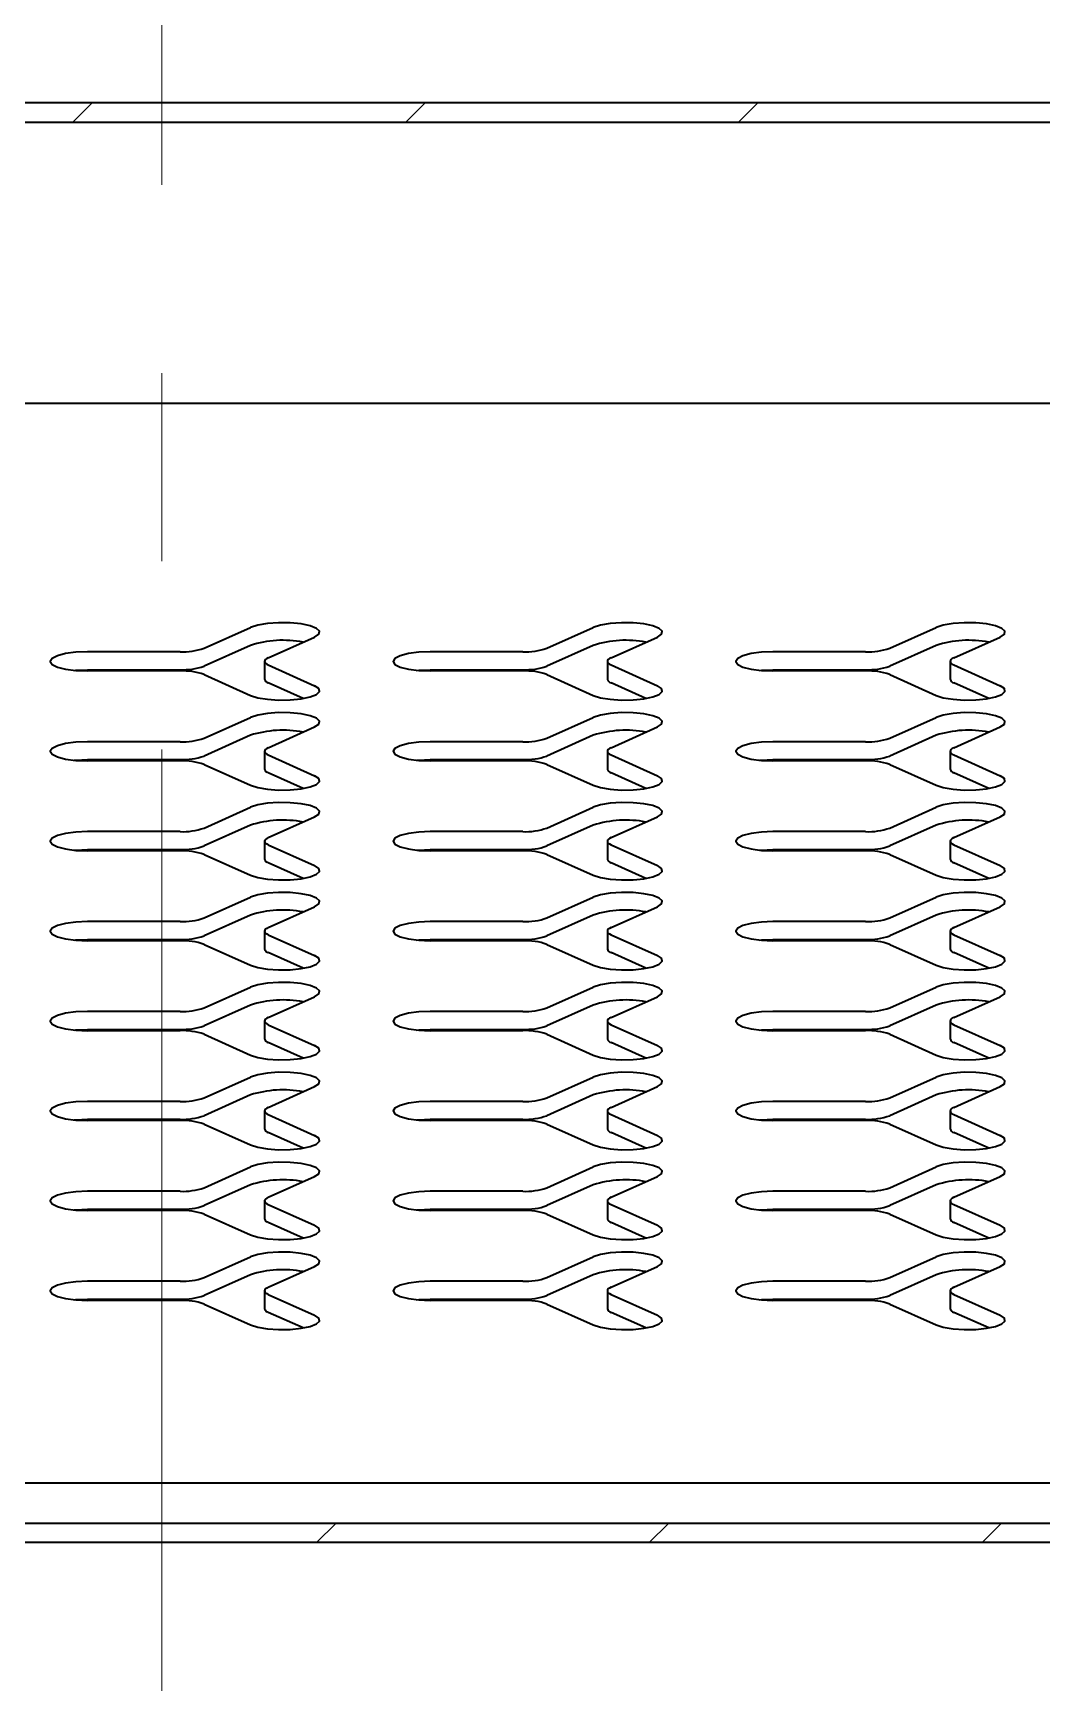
# Model space of a CAD drawing. Header units: millimetres. Extents: x 0 to 594, y 0 to 420.
# Drawn here: x 409.22 to 422.83, y 141.63 to 164 of the extents above; entities that cross this region are included whole.
import ezdxf

# ---------------------------------------------------------------- set-up
doc = ezdxf.new("R2010")
doc.units = ezdxf.units.MM
doc.linetypes.add('CENTERX2', pattern=[20.32, 12.7, -2.54, 2.54, -2.54])

msp = doc.modelspace()

# ---------------------------------------------------------------- hatches: boundary and pattern name
at = {"linetype": 'Continuous', "lineweight": 18}
h = msp.add_hatch(dxfattribs=at)
h.set_pattern_fill('ANSI31', angle=3e-322, style=0)
h.paths.add_polyline_path([(464.078736, 163.062175), (357.828736, 163.062175), (357.828736, 143.632096), (464.078736, 143.632096)], flags=0)
h.paths.add_polyline_path([(358.078736, 143.890915), (358.078736, 162.797179), (463.828736, 162.797179), (463.828736, 143.890915)], flags=0)

# ---------------------------------------------------------------- linework, layer by layer
at = {"color": 7, "linetype": 'CENTERX2', "lineweight": 18}
msp.add_line((410.953736, 141.632096), (410.953736, 178.868965), dxfattribs=at)
at = {"color": 7, "linetype": 'Continuous', "lineweight": 35}
for p, q in [((357.828736, 163.062175), (464.078736, 163.062175)), ((358.078736, 162.797179), (463.828736, 162.797179)), ((451.578736, 158.999337), (370.328736, 158.999337)), ((451.578736, 158.999337), (370.328736, 158.999337)), ((411.523314, 155.699394), (412.148314, 155.979574)), ((416.148314, 155.699394), (416.773314, 155.979574)), ((420.773314, 155.699394), (421.398314, 155.979574)), ((412.148314, 155.738092), (411.523314, 155.457912)), ((412.389339, 155.569984), (413.014339, 155.850164)), ((416.773314, 155.738092), (416.148314, 155.457912)), ((417.014339, 155.569984), (417.639339, 155.850164)), ((421.398314, 155.738092), (420.773314, 155.457912)), ((421.639339, 155.569984), (422.264339, 155.850164)), ((411.198554, 155.650865), (409.948554, 155.650865)), ((412.339099, 155.521456), (412.339099, 155.279974)), ((412.389339, 155.472927), (413.014339, 155.192747)), ((415.823554, 155.650865), (414.573554, 155.650865)), ((416.964099, 155.521456), (416.964099, 155.279974)), ((417.014339, 155.472927), (417.639339, 155.192747)), ((420.448554, 155.650865), (419.198554, 155.650865)), ((421.589099, 155.521456), (421.589099, 155.279974)), ((421.639339, 155.472927), (422.264339, 155.192747)), ((409.948554, 155.409384), (411.198554, 155.409384)), ((411.198554, 155.392046), (409.948554, 155.392046)), ((411.523314, 155.343518), (412.148314, 155.063338)), ((412.859771, 155.020557), (412.389339, 155.231446)), ((414.573554, 155.409384), (415.823554, 155.409384)), ((415.823554, 155.392046), (414.573554, 155.392046)), ((416.148314, 155.343518), (416.773314, 155.063338)), ((417.484771, 155.020557), (417.014339, 155.231446)), ((419.198554, 155.409384), (420.448554, 155.409384)), ((420.448554, 155.392046), (419.198554, 155.392046)), ((420.773314, 155.343518), (421.398314, 155.063338)), ((422.109771, 155.020557), (421.639339, 155.231446)), ((411.523314, 154.48618), (412.148314, 154.766359)), ((412.389339, 154.35677), (413.014339, 154.63695)), ((416.148314, 154.48618), (416.773314, 154.766359)), ((417.014339, 154.35677), (417.639339, 154.63695)), ((420.773314, 154.48618), (421.398314, 154.766359)), ((421.639339, 154.35677), (422.264339, 154.63695)), ((411.198554, 154.437651), (409.948554, 154.437651)), ((412.148314, 154.524878), (411.523314, 154.244698)), ((415.823554, 154.437651), (414.573554, 154.437651)), ((416.773314, 154.524878), (416.148314, 154.244698)), ((420.448554, 154.437651), (419.198554, 154.437651)), ((421.398314, 154.524878), (420.773314, 154.244698)), ((409.948554, 154.19617), (411.198554, 154.19617)), ((411.198554, 154.178832), (409.948554, 154.178832)), ((411.523314, 154.130303), (412.148314, 153.850124)), ((412.339099, 154.308242), (412.339099, 154.06676)), ((412.389339, 154.259713), (413.014339, 153.979533)), ((414.573554, 154.19617), (415.823554, 154.19617)), ((415.823554, 154.178832), (414.573554, 154.178832)), ((416.148314, 154.130303), (416.773314, 153.850124)), ((416.964099, 154.308242), (416.964099, 154.06676)), ((417.014339, 154.259713), (417.639339, 153.979533)), ((419.198554, 154.19617), (420.448554, 154.19617)), ((420.448554, 154.178832), (419.198554, 154.178832)), ((420.773314, 154.130303), (421.398314, 153.850124)), ((421.589099, 154.308242), (421.589099, 154.06676)), ((421.639339, 154.259713), (422.264339, 153.979533)), ((412.859771, 153.807343), (412.389339, 154.018232)), ((417.484771, 153.807343), (417.014339, 154.018232)), ((422.109771, 153.807343), (421.639339, 154.018232)), ((411.523314, 153.272965), (412.148314, 153.553145)), ((416.148314, 153.272965), (416.773314, 153.553145)), ((420.773314, 153.272965), (421.398314, 153.553145)), ((411.198554, 153.224437), (409.948554, 153.224437)), ((412.148314, 153.311664), (411.523314, 153.031484)), ((412.389339, 153.143556), (413.014339, 153.423736)), ((415.823554, 153.224437), (414.573554, 153.224437)), ((416.773314, 153.311664), (416.148314, 153.031484)), ((417.014339, 153.143556), (417.639339, 153.423736)), ((420.448554, 153.224437), (419.198554, 153.224437)), ((421.398314, 153.311664), (420.773314, 153.031484)), ((421.639339, 153.143556), (422.264339, 153.423736)), ((409.948554, 152.982955), (411.198554, 152.982955)), ((412.339099, 153.095027), (412.339099, 152.853546)), ((412.389339, 153.046499), (413.014339, 152.766319)), ((414.573554, 152.982955), (415.823554, 152.982955)), ((416.964099, 153.095027), (416.964099, 152.853546)), ((417.014339, 153.046499), (417.639339, 152.766319)), ((419.198554, 152.982955), (420.448554, 152.982955)), ((421.589099, 153.095027), (421.589099, 152.853546)), ((421.639339, 153.046499), (422.264339, 152.766319)), ((411.198554, 152.965618), (409.948554, 152.965618)), ((411.523314, 152.917089), (412.148314, 152.636909)), ((412.859771, 152.594128), (412.389339, 152.805017)), ((415.823554, 152.965618), (414.573554, 152.965618)), ((416.148314, 152.917089), (416.773314, 152.636909)), ((417.484771, 152.594128), (417.014339, 152.805017)), ((420.448554, 152.965618), (419.198554, 152.965618)), ((420.773314, 152.917089), (421.398314, 152.636909)), ((422.109771, 152.594128), (421.639339, 152.805017)), ((411.523314, 152.059751), (412.148314, 152.339931)), ((416.148314, 152.059751), (416.773314, 152.339931)), ((420.773314, 152.059751), (421.398314, 152.339931)), ((412.148314, 152.098449), (411.523314, 151.81827)), ((412.389339, 151.930342), (413.014339, 152.210521)), ((416.773314, 152.098449), (416.148314, 151.81827)), ((417.014339, 151.930342), (417.639339, 152.210521)), ((421.398314, 152.098449), (420.773314, 151.81827)), ((421.639339, 151.930342), (422.264339, 152.210521)), ((411.198554, 152.011223), (409.948554, 152.011223)), ((412.339099, 151.881813), (412.339099, 151.640332)), ((415.823554, 152.011223), (414.573554, 152.011223)), ((416.964099, 151.881813), (416.964099, 151.640332)), ((420.448554, 152.011223), (419.198554, 152.011223)), ((421.589099, 151.881813), (421.589099, 151.640332)), ((409.948554, 151.769741), (411.198554, 151.769741)), ((411.198554, 151.752403), (409.948554, 151.752403)), ((411.523314, 151.703875), (412.148314, 151.423695)), ((412.389339, 151.833284), (413.014339, 151.553105)), ((414.573554, 151.769741), (415.823554, 151.769741)), ((415.823554, 151.752403), (414.573554, 151.752403)), ((416.148314, 151.703875), (416.773314, 151.423695)), ((417.014339, 151.833284), (417.639339, 151.553105)), ((419.198554, 151.769741), (420.448554, 151.769741)), ((420.448554, 151.752403), (419.198554, 151.752403)), ((420.773314, 151.703875), (421.398314, 151.423695)), ((421.639339, 151.833284), (422.264339, 151.553105)), ((412.859771, 151.380914), (412.389339, 151.591803)), ((417.484771, 151.380914), (417.014339, 151.591803)), ((422.109771, 151.380914), (421.639339, 151.591803)), ((411.523314, 150.846537), (412.148314, 151.126717)), ((412.389339, 150.717127), (413.014339, 150.997307)), ((416.148314, 150.846537), (416.773314, 151.126717)), ((417.014339, 150.717127), (417.639339, 150.997307)), ((420.773314, 150.846537), (421.398314, 151.126717)), ((421.639339, 150.717127), (422.264339, 150.997307)), ((411.198554, 150.798008), (409.948554, 150.798008)), ((412.148314, 150.885235), (411.523314, 150.605055)), ((415.823554, 150.798008), (414.573554, 150.798008)), ((416.773314, 150.885235), (416.148314, 150.605055)), ((420.448554, 150.798008), (419.198554, 150.798008)), ((421.398314, 150.885235), (420.773314, 150.605055)), ((409.948554, 150.556527), (411.198554, 150.556527)), ((411.198554, 150.539189), (409.948554, 150.539189)), ((412.339099, 150.668599), (412.339099, 150.427117)), ((412.389339, 150.62007), (413.014339, 150.33989)), ((414.573554, 150.556527), (415.823554, 150.556527)), ((415.823554, 150.539189), (414.573554, 150.539189)), ((416.964099, 150.668599), (416.964099, 150.427117)), ((417.014339, 150.62007), (417.639339, 150.33989)), ((419.198554, 150.556527), (420.448554, 150.556527)), ((420.448554, 150.539189), (419.198554, 150.539189)), ((421.589099, 150.668599), (421.589099, 150.427117)), ((421.639339, 150.62007), (422.264339, 150.33989)), ((411.523314, 150.490661), (412.148314, 150.210481)), ((412.859771, 150.1677), (412.389339, 150.378589)), ((416.148314, 150.490661), (416.773314, 150.210481)), ((417.484771, 150.1677), (417.014339, 150.378589)), ((420.773314, 150.490661), (421.398314, 150.210481)), ((422.109771, 150.1677), (421.639339, 150.378589)), ((411.523314, 149.633323), (412.148314, 149.913502)), ((416.148314, 149.633323), (416.773314, 149.913502)), ((420.773314, 149.633323), (421.398314, 149.913502)), ((412.148314, 149.672021), (411.523314, 149.391841)), ((412.389339, 149.503913), (413.014339, 149.784093)), ((416.773314, 149.672021), (416.148314, 149.391841)), ((417.014339, 149.503913), (417.639339, 149.784093)), ((421.398314, 149.672021), (420.773314, 149.391841)), ((421.639339, 149.503913), (422.264339, 149.784093)), ((411.198554, 149.584794), (409.948554, 149.584794)), ((412.339099, 149.455384), (412.339099, 149.213903)), ((412.389339, 149.406856), (413.014339, 149.126676)), ((415.823554, 149.584794), (414.573554, 149.584794)), ((416.964099, 149.455384), (416.964099, 149.213903)), ((417.014339, 149.406856), (417.639339, 149.126676)), ((420.448554, 149.584794), (419.198554, 149.584794)), ((421.589099, 149.455384), (421.589099, 149.213903)), ((421.639339, 149.406856), (422.264339, 149.126676)), ((409.948554, 149.343313), (411.198554, 149.343313)), ((411.198554, 149.325975), (409.948554, 149.325975)), ((411.523314, 149.277446), (412.148314, 148.997267)), ((414.573554, 149.343313), (415.823554, 149.343313)), ((415.823554, 149.325975), (414.573554, 149.325975)), ((416.148314, 149.277446), (416.773314, 148.997267)), ((419.198554, 149.343313), (420.448554, 149.343313)), ((420.448554, 149.325975), (419.198554, 149.325975)), ((420.773314, 149.277446), (421.398314, 148.997267)), ((412.859771, 148.954486), (412.389339, 149.165374)), ((417.484771, 148.954486), (417.014339, 149.165374)), ((422.109771, 148.954486), (421.639339, 149.165374)), ((411.523314, 148.420108), (412.148314, 148.700288)), ((412.389339, 148.290699), (413.014339, 148.570879)), ((416.148314, 148.420108), (416.773314, 148.700288)), ((417.014339, 148.290699), (417.639339, 148.570879)), ((420.773314, 148.420108), (421.398314, 148.700288)), ((421.639339, 148.290699), (422.264339, 148.570879)), ((411.198554, 148.37158), (409.948554, 148.37158)), ((412.148314, 148.458807), (411.523314, 148.178627)), ((415.823554, 148.37158), (414.573554, 148.37158)), ((416.773314, 148.458807), (416.148314, 148.178627)), ((420.448554, 148.37158), (419.198554, 148.37158)), ((421.398314, 148.458807), (420.773314, 148.178627)), ((409.948554, 148.130098), (411.198554, 148.130098)), ((411.198554, 148.112761), (409.948554, 148.112761)), ((411.523314, 148.064232), (412.148314, 147.784052)), ((412.339099, 148.24217), (412.339099, 148.000689)), ((412.389339, 148.193642), (413.014339, 147.913462)), ((414.573554, 148.130098), (415.823554, 148.130098)), ((415.823554, 148.112761), (414.573554, 148.112761)), ((416.148314, 148.064232), (416.773314, 147.784052)), ((416.964099, 148.24217), (416.964099, 148.000689)), ((417.014339, 148.193642), (417.639339, 147.913462)), ((419.198554, 148.130098), (420.448554, 148.130098)), ((420.448554, 148.112761), (419.198554, 148.112761)), ((420.773314, 148.064232), (421.398314, 147.784052)), ((421.589099, 148.24217), (421.589099, 148.000689)), ((421.639339, 148.193642), (422.264339, 147.913462)), ((412.859771, 147.741271), (412.389339, 147.95216)), ((417.484771, 147.741271), (417.014339, 147.95216)), ((422.109771, 147.741271), (421.639339, 147.95216)), ((411.523314, 147.206894), (412.148314, 147.487074)), ((416.148314, 147.206894), (416.773314, 147.487074)), ((420.773314, 147.206894), (421.398314, 147.487074)), ((412.148314, 147.245592), (411.523314, 146.965413)), ((412.389339, 147.077484), (413.014339, 147.357664)), ((416.773314, 147.245592), (416.148314, 146.965413)), ((417.014339, 147.077484), (417.639339, 147.357664)), ((421.398314, 147.245592), (420.773314, 146.965413)), ((421.639339, 147.077484), (422.264339, 147.357664)), ((411.198554, 147.158365), (409.948554, 147.158365)), ((412.339099, 147.028956), (412.339099, 146.787474)), ((412.389339, 146.980427), (413.014339, 146.700248)), ((415.823554, 147.158365), (414.573554, 147.158365)), ((416.964099, 147.028956), (416.964099, 146.787474)), ((417.014339, 146.980427), (417.639339, 146.700248)), ((420.448554, 147.158365), (419.198554, 147.158365)), ((421.589099, 147.028956), (421.589099, 146.787474)), ((421.639339, 146.980427), (422.264339, 146.700248)), ((409.948554, 146.916884), (411.198554, 146.916884)), ((411.198554, 146.899546), (409.948554, 146.899546)), ((411.523314, 146.851018), (412.148314, 146.570838)), ((412.859771, 146.528057), (412.389339, 146.738946)), ((414.573554, 146.916884), (415.823554, 146.916884)), ((415.823554, 146.899546), (414.573554, 146.899546)), ((416.148314, 146.851018), (416.773314, 146.570838)), ((417.484771, 146.528057), (417.014339, 146.738946)), ((419.198554, 146.916884), (420.448554, 146.916884)), ((420.448554, 146.899546), (419.198554, 146.899546)), ((420.773314, 146.851018), (421.398314, 146.570838)), ((422.109771, 146.528057), (421.639339, 146.738946)), ((370.328736, 144.440765), (451.578736, 144.440765)), ((370.328736, 144.440765), (451.578736, 144.440765)), ((463.828736, 143.890915), (358.078736, 143.890915)), ((464.078736, 143.632096), (357.828736, 143.632096))]:
    msp.add_line(p, q, dxfattribs=at)
at = {"color": 7, "linetype": 'Continuous', "lineweight": 35, "flags": 128}
for points in [[(413.014339, 155.850164), (413.0704, 155.887963), (413.078587, 155.928396), (413.038099, 155.967505), (412.952899, 156.001461), (412.831326, 156.026941), (412.685282, 156.041451), (412.529062, 156.04357), (412.377958, 156.03309), (412.246761, 156.011039), (412.148314, 155.979574)], [(417.639339, 155.850164), (417.6954, 155.887963), (417.703587, 155.928396), (417.663099, 155.967505), (417.577899, 156.001461), (417.456326, 156.026941), (417.310282, 156.041451), (417.154062, 156.04357), (417.002958, 156.03309), (416.871761, 156.011039), (416.773314, 155.979574)], [(422.264339, 155.850164), (422.3204, 155.887963), (422.328587, 155.928396), (422.288099, 155.967505), (422.202899, 156.001461), (422.081326, 156.026941), (421.935282, 156.041451), (421.779062, 156.04357), (421.627958, 156.03309), (421.496761, 156.011039), (421.398314, 155.979574)], [(409.948554, 155.650865), (409.794046, 155.644532), (409.654662, 155.62615), (409.544046, 155.597521), (409.473026, 155.561446), (409.448554, 155.521456), (409.473026, 155.481466), (409.544046, 155.445391), (409.654662, 155.416761), (409.794046, 155.39838), (409.948554, 155.392046)], [(412.389339, 155.569984), (412.367644, 155.558598), (412.351876, 155.546576), (412.342307, 155.534124), (412.339099, 155.521456), (412.342307, 155.508787), (412.351876, 155.496336), (412.367644, 155.484314), (412.389339, 155.472927)], [(414.573554, 155.650865), (414.419046, 155.644532), (414.279662, 155.62615), (414.169046, 155.597521), (414.098026, 155.561446), (414.073554, 155.521456), (414.098026, 155.481466), (414.169046, 155.445391), (414.279662, 155.416761), (414.419046, 155.39838), (414.573554, 155.392046)], [(417.014339, 155.569984), (416.992644, 155.558598), (416.976876, 155.546576), (416.967307, 155.534124), (416.964099, 155.521456), (416.967307, 155.508787), (416.976876, 155.496336), (416.992644, 155.484314), (417.014339, 155.472927)], [(419.198554, 155.650865), (419.044046, 155.644532), (418.904662, 155.62615), (418.794046, 155.597521), (418.723026, 155.561446), (418.698554, 155.521456), (418.723026, 155.481466), (418.794046, 155.445391), (418.904662, 155.416761), (419.044046, 155.39838), (419.198554, 155.392046)], [(421.639339, 155.569984), (421.617644, 155.558598), (421.601876, 155.546576), (421.592307, 155.534124), (421.589099, 155.521456), (421.592307, 155.508787), (421.601876, 155.496336), (421.617644, 155.484314), (421.639339, 155.472927)], [(409.768632, 155.400715), (409.794046, 155.40305), (409.948554, 155.409384)], [(414.393632, 155.400715), (414.419046, 155.40305), (414.573554, 155.409384)], [(419.018632, 155.400715), (419.044046, 155.40305), (419.198554, 155.409384)], [(412.148314, 155.063338), (412.246761, 155.031873), (412.377958, 155.009821), (412.529062, 154.999342), (412.685282, 155.001461), (412.831326, 155.015971), (412.952899, 155.041451), (413.038099, 155.075407), (413.078587, 155.114516), (413.0704, 155.154948), (413.014339, 155.192747)], [(416.773314, 155.063338), (416.871761, 155.031873), (417.002958, 155.009821), (417.154062, 154.999342), (417.310282, 155.001461), (417.456326, 155.015971), (417.577899, 155.041451), (417.663099, 155.075407), (417.703587, 155.114516), (417.6954, 155.154948), (417.639339, 155.192747)], [(421.398314, 155.063338), (421.496761, 155.031873), (421.627958, 155.009821), (421.779062, 154.999342), (421.935282, 155.001461), (422.081326, 155.015971), (422.202899, 155.041451), (422.288099, 155.075407), (422.328587, 155.114516), (422.3204, 155.154948), (422.264339, 155.192747)], [(413.014339, 154.63695), (413.0704, 154.674749), (413.078587, 154.715182), (413.038099, 154.75429), (412.952899, 154.788247), (412.831326, 154.813727), (412.685282, 154.828236), (412.529062, 154.830355), (412.377958, 154.819876), (412.246761, 154.797825), (412.148314, 154.766359)], [(417.639339, 154.63695), (417.6954, 154.674749), (417.703587, 154.715182), (417.663099, 154.75429), (417.577899, 154.788247), (417.456326, 154.813727), (417.310282, 154.828236), (417.154062, 154.830355), (417.002958, 154.819876), (416.871761, 154.797825), (416.773314, 154.766359)], [(422.264339, 154.63695), (422.3204, 154.674749), (422.328587, 154.715182), (422.288099, 154.75429), (422.202899, 154.788247), (422.081326, 154.813727), (421.935282, 154.828236), (421.779062, 154.830355), (421.627958, 154.819876), (421.496761, 154.797825), (421.398314, 154.766359)], [(409.948554, 154.437651), (409.794046, 154.431317), (409.654662, 154.412936), (409.544046, 154.384307), (409.473026, 154.348231), (409.448554, 154.308242), (409.473026, 154.268252), (409.544046, 154.232177), (409.654662, 154.203547), (409.794046, 154.185166), (409.948554, 154.178832)], [(412.389339, 154.35677), (412.367644, 154.345384), (412.351876, 154.333362), (412.342307, 154.32091), (412.339099, 154.308242), (412.342307, 154.295573), (412.351876, 154.283121), (412.367644, 154.271099), (412.389339, 154.259713)], [(414.573554, 154.437651), (414.419046, 154.431317), (414.279662, 154.412936), (414.169046, 154.384307), (414.098026, 154.348231), (414.073554, 154.308242), (414.098026, 154.268252), (414.169046, 154.232177), (414.279662, 154.203547), (414.419046, 154.185166), (414.573554, 154.178832)], [(417.014339, 154.35677), (416.992644, 154.345384), (416.976876, 154.333362), (416.967307, 154.32091), (416.964099, 154.308242), (416.967307, 154.295573), (416.976876, 154.283121), (416.992644, 154.271099), (417.014339, 154.259713)], [(419.198554, 154.437651), (419.044046, 154.431317), (418.904662, 154.412936), (418.794046, 154.384307), (418.723026, 154.348231), (418.698554, 154.308242), (418.723026, 154.268252), (418.794046, 154.232177), (418.904662, 154.203547), (419.044046, 154.185166), (419.198554, 154.178832)], [(421.639339, 154.35677), (421.617644, 154.345384), (421.601876, 154.333362), (421.592307, 154.32091), (421.589099, 154.308242), (421.592307, 154.295573), (421.601876, 154.283121), (421.617644, 154.271099), (421.639339, 154.259713)], [(409.768632, 154.187501), (409.794046, 154.189836), (409.948554, 154.19617)], [(414.393632, 154.187501), (414.419046, 154.189836), (414.573554, 154.19617)], [(419.018632, 154.187501), (419.044046, 154.189836), (419.198554, 154.19617)], [(412.148314, 153.850124), (412.246761, 153.818658), (412.377958, 153.796607), (412.529062, 153.786128), (412.685282, 153.788247), (412.831326, 153.802756), (412.952899, 153.828237), (413.038099, 153.862193), (413.078587, 153.901301), (413.0704, 153.941734), (413.014339, 153.979533)], [(416.773314, 153.850124), (416.871761, 153.818658), (417.002958, 153.796607), (417.154062, 153.786128), (417.310282, 153.788247), (417.456326, 153.802756), (417.577899, 153.828237), (417.663099, 153.862193), (417.703587, 153.901301), (417.6954, 153.941734), (417.639339, 153.979533)], [(421.398314, 153.850124), (421.496761, 153.818658), (421.627958, 153.796607), (421.779062, 153.786128), (421.935282, 153.788247), (422.081326, 153.802756), (422.202899, 153.828237), (422.288099, 153.862193), (422.328587, 153.901301), (422.3204, 153.941734), (422.264339, 153.979533)], [(413.014339, 153.423736), (413.0704, 153.461535), (413.078587, 153.501967), (413.038099, 153.541076), (412.952899, 153.575032), (412.831326, 153.600512), (412.685282, 153.615022), (412.529062, 153.617141), (412.377958, 153.606662), (412.246761, 153.58461), (412.148314, 153.553145)], [(417.639339, 153.423736), (417.6954, 153.461535), (417.703587, 153.501967), (417.663099, 153.541076), (417.577899, 153.575032), (417.456326, 153.600512), (417.310282, 153.615022), (417.154062, 153.617141), (417.002958, 153.606662), (416.871761, 153.58461), (416.773314, 153.553145)], [(422.264339, 153.423736), (422.3204, 153.461535), (422.328587, 153.501967), (422.288099, 153.541076), (422.202899, 153.575032), (422.081326, 153.600512), (421.935282, 153.615022), (421.779062, 153.617141), (421.627958, 153.606662), (421.496761, 153.58461), (421.398314, 153.553145)], [(409.948554, 153.224437), (409.794046, 153.218103), (409.654662, 153.199722), (409.544046, 153.171092), (409.473026, 153.135017), (409.448554, 153.095027), (409.473026, 153.055038), (409.544046, 153.018962), (409.654662, 152.990333), (409.794046, 152.971952), (409.948554, 152.965618)], [(414.573554, 153.224437), (414.419046, 153.218103), (414.279662, 153.199722), (414.169046, 153.171092), (414.098026, 153.135017), (414.073554, 153.095027), (414.098026, 153.055038), (414.169046, 153.018962), (414.279662, 152.990333), (414.419046, 152.971952), (414.573554, 152.965618)], [(419.198554, 153.224437), (419.044046, 153.218103), (418.904662, 153.199722), (418.794046, 153.171092), (418.723026, 153.135017), (418.698554, 153.095027), (418.723026, 153.055038), (418.794046, 153.018962), (418.904662, 152.990333), (419.044046, 152.971952), (419.198554, 152.965618)], [(409.768632, 152.974287), (409.794046, 152.976622), (409.948554, 152.982955)], [(412.389339, 153.143556), (412.367644, 153.132169), (412.351876, 153.120148), (412.342307, 153.107696), (412.339099, 153.095027), (412.342307, 153.082359), (412.351876, 153.069907), (412.367644, 153.057885), (412.389339, 153.046499)], [(414.393632, 152.974287), (414.419046, 152.976622), (414.573554, 152.982955)], [(417.014339, 153.143556), (416.992644, 153.132169), (416.976876, 153.120148), (416.967307, 153.107696), (416.964099, 153.095027), (416.967307, 153.082359), (416.976876, 153.069907), (416.992644, 153.057885), (417.014339, 153.046499)], [(419.018632, 152.974287), (419.044046, 152.976622), (419.198554, 152.982955)], [(421.639339, 153.143556), (421.617644, 153.132169), (421.601876, 153.120148), (421.592307, 153.107696), (421.589099, 153.095027), (421.592307, 153.082359), (421.601876, 153.069907), (421.617644, 153.057885), (421.639339, 153.046499)], [(412.148314, 152.636909), (412.246761, 152.605444), (412.377958, 152.583393), (412.529062, 152.572914), (412.685282, 152.575033), (412.831326, 152.589542), (412.952899, 152.615022), (413.038099, 152.648979), (413.078587, 152.688087), (413.0704, 152.72852), (413.014339, 152.766319)], [(416.773314, 152.636909), (416.871761, 152.605444), (417.002958, 152.583393), (417.154062, 152.572914), (417.310282, 152.575033), (417.456326, 152.589542), (417.577899, 152.615022), (417.663099, 152.648979), (417.703587, 152.688087), (417.6954, 152.72852), (417.639339, 152.766319)], [(421.398314, 152.636909), (421.496761, 152.605444), (421.627958, 152.583393), (421.779062, 152.572914), (421.935282, 152.575033), (422.081326, 152.589542), (422.202899, 152.615022), (422.288099, 152.648979), (422.328587, 152.688087), (422.3204, 152.72852), (422.264339, 152.766319)], [(413.014339, 152.210521), (413.0704, 152.24832), (413.078587, 152.288753), (413.038099, 152.327862), (412.952899, 152.361818), (412.831326, 152.387298), (412.685282, 152.401808), (412.529062, 152.403927), (412.377958, 152.393448), (412.246761, 152.371396), (412.148314, 152.339931)], [(417.639339, 152.210521), (417.6954, 152.24832), (417.703587, 152.288753), (417.663099, 152.327862), (417.577899, 152.361818), (417.456326, 152.387298), (417.310282, 152.401808), (417.154062, 152.403927), (417.002958, 152.393448), (416.871761, 152.371396), (416.773314, 152.339931)], [(422.264339, 152.210521), (422.3204, 152.24832), (422.328587, 152.288753), (422.288099, 152.327862), (422.202899, 152.361818), (422.081326, 152.387298), (421.935282, 152.401808), (421.779062, 152.403927), (421.627958, 152.393448), (421.496761, 152.371396), (421.398314, 152.339931)], [(409.948554, 152.011223), (409.794046, 152.004889), (409.654662, 151.986508), (409.544046, 151.957878), (409.473026, 151.921803), (409.448554, 151.881813), (409.473026, 151.841823), (409.544046, 151.805748), (409.654662, 151.777119), (409.794046, 151.758737), (409.948554, 151.752403)], [(412.389339, 151.930342), (412.367644, 151.918955), (412.351876, 151.906933), (412.342307, 151.894482), (412.339099, 151.881813), (412.342307, 151.869145), (412.351876, 151.856693), (412.367644, 151.844671), (412.389339, 151.833284)], [(414.573554, 152.011223), (414.419046, 152.004889), (414.279662, 151.986508), (414.169046, 151.957878), (414.098026, 151.921803), (414.073554, 151.881813), (414.098026, 151.841823), (414.169046, 151.805748), (414.279662, 151.777119), (414.419046, 151.758737), (414.573554, 151.752403)], [(417.014339, 151.930342), (416.992644, 151.918955), (416.976876, 151.906933), (416.967307, 151.894482), (416.964099, 151.881813), (416.967307, 151.869145), (416.976876, 151.856693), (416.992644, 151.844671), (417.014339, 151.833284)], [(419.198554, 152.011223), (419.044046, 152.004889), (418.904662, 151.986508), (418.794046, 151.957878), (418.723026, 151.921803), (418.698554, 151.881813), (418.723026, 151.841823), (418.794046, 151.805748), (418.904662, 151.777119), (419.044046, 151.758737), (419.198554, 151.752403)], [(421.639339, 151.930342), (421.617644, 151.918955), (421.601876, 151.906933), (421.592307, 151.894482), (421.589099, 151.881813), (421.592307, 151.869145), (421.601876, 151.856693), (421.617644, 151.844671), (421.639339, 151.833284)], [(409.768632, 151.761072), (409.794046, 151.763407), (409.948554, 151.769741)], [(414.393632, 151.761072), (414.419046, 151.763407), (414.573554, 151.769741)], [(419.018632, 151.761072), (419.044046, 151.763407), (419.198554, 151.769741)], [(412.148314, 151.423695), (412.246761, 151.39223), (412.377958, 151.370178), (412.529062, 151.359699), (412.685282, 151.361818), (412.831326, 151.376328), (412.952899, 151.401808), (413.038099, 151.435764), (413.078587, 151.474873), (413.0704, 151.515306), (413.014339, 151.553105)], [(416.773314, 151.423695), (416.871761, 151.39223), (417.002958, 151.370178), (417.154062, 151.359699), (417.310282, 151.361818), (417.456326, 151.376328), (417.577899, 151.401808), (417.663099, 151.435764), (417.703587, 151.474873), (417.6954, 151.515306), (417.639339, 151.553105)], [(421.398314, 151.423695), (421.496761, 151.39223), (421.627958, 151.370178), (421.779062, 151.359699), (421.935282, 151.361818), (422.081326, 151.376328), (422.202899, 151.401808), (422.288099, 151.435764), (422.328587, 151.474873), (422.3204, 151.515306), (422.264339, 151.553105)], [(413.014339, 150.997307), (413.0704, 151.035106), (413.078587, 151.075539), (413.038099, 151.114648), (412.952899, 151.148604), (412.831326, 151.174084), (412.685282, 151.188594), (412.529062, 151.190713), (412.377958, 151.180233), (412.246761, 151.158182), (412.148314, 151.126717)], [(417.639339, 150.997307), (417.6954, 151.035106), (417.703587, 151.075539), (417.663099, 151.114648), (417.577899, 151.148604), (417.456326, 151.174084), (417.310282, 151.188594), (417.154062, 151.190713), (417.002958, 151.180233), (416.871761, 151.158182), (416.773314, 151.126717)], [(422.264339, 150.997307), (422.3204, 151.035106), (422.328587, 151.075539), (422.288099, 151.114648), (422.202899, 151.148604), (422.081326, 151.174084), (421.935282, 151.188594), (421.779062, 151.190713), (421.627958, 151.180233), (421.496761, 151.158182), (421.398314, 151.126717)], [(409.948554, 150.798008), (409.794046, 150.791675), (409.654662, 150.773293), (409.544046, 150.744664), (409.473026, 150.708588), (409.448554, 150.668599), (409.473026, 150.628609), (409.544046, 150.592534), (409.654662, 150.563904), (409.794046, 150.545523), (409.948554, 150.539189)], [(414.573554, 150.798008), (414.419046, 150.791675), (414.279662, 150.773293), (414.169046, 150.744664), (414.098026, 150.708588), (414.073554, 150.668599), (414.098026, 150.628609), (414.169046, 150.592534), (414.279662, 150.563904), (414.419046, 150.545523), (414.573554, 150.539189)], [(419.198554, 150.798008), (419.044046, 150.791675), (418.904662, 150.773293), (418.794046, 150.744664), (418.723026, 150.708588), (418.698554, 150.668599), (418.723026, 150.628609), (418.794046, 150.592534), (418.904662, 150.563904), (419.044046, 150.545523), (419.198554, 150.539189)], [(409.768632, 150.547858), (409.794046, 150.550193), (409.948554, 150.556527)], [(412.389339, 150.717127), (412.367644, 150.705741), (412.351876, 150.693719), (412.342307, 150.681267), (412.339099, 150.668599), (412.342307, 150.65593), (412.351876, 150.643479), (412.367644, 150.631457), (412.389339, 150.62007)], [(414.393632, 150.547858), (414.419046, 150.550193), (414.573554, 150.556527)], [(417.014339, 150.717127), (416.992644, 150.705741), (416.976876, 150.693719), (416.967307, 150.681267), (416.964099, 150.668599), (416.967307, 150.65593), (416.976876, 150.643479), (416.992644, 150.631457), (417.014339, 150.62007)], [(419.018632, 150.547858), (419.044046, 150.550193), (419.198554, 150.556527)], [(421.639339, 150.717127), (421.617644, 150.705741), (421.601876, 150.693719), (421.592307, 150.681267), (421.589099, 150.668599), (421.592307, 150.65593), (421.601876, 150.643479), (421.617644, 150.631457), (421.639339, 150.62007)], [(412.148314, 150.210481), (412.246761, 150.179016), (412.377958, 150.156964), (412.529062, 150.146485), (412.685282, 150.148604), (412.831326, 150.163114), (412.952899, 150.188594), (413.038099, 150.22255), (413.078587, 150.261659), (413.0704, 150.302091), (413.014339, 150.33989)], [(416.773314, 150.210481), (416.871761, 150.179016), (417.002958, 150.156964), (417.154062, 150.146485), (417.310282, 150.148604), (417.456326, 150.163114), (417.577899, 150.188594), (417.663099, 150.22255), (417.703587, 150.261659), (417.6954, 150.302091), (417.639339, 150.33989)], [(421.398314, 150.210481), (421.496761, 150.179016), (421.627958, 150.156964), (421.779062, 150.146485), (421.935282, 150.148604), (422.081326, 150.163114), (422.202899, 150.188594), (422.288099, 150.22255), (422.328587, 150.261659), (422.3204, 150.302091), (422.264339, 150.33989)], [(413.014339, 149.784093), (413.0704, 149.821892), (413.078587, 149.862325), (413.038099, 149.901433), (412.952899, 149.93539), (412.831326, 149.96087), (412.685282, 149.975379), (412.529062, 149.977498), (412.377958, 149.967019), (412.246761, 149.944968), (412.148314, 149.913502)], [(417.639339, 149.784093), (417.6954, 149.821892), (417.703587, 149.862325), (417.663099, 149.901433), (417.577899, 149.93539), (417.456326, 149.96087), (417.310282, 149.975379), (417.154062, 149.977498), (417.002958, 149.967019), (416.871761, 149.944968), (416.773314, 149.913502)], [(422.264339, 149.784093), (422.3204, 149.821892), (422.328587, 149.862325), (422.288099, 149.901433), (422.202899, 149.93539), (422.081326, 149.96087), (421.935282, 149.975379), (421.779062, 149.977498), (421.627958, 149.967019), (421.496761, 149.944968), (421.398314, 149.913502)], [(409.948554, 149.584794), (409.794046, 149.57846), (409.654662, 149.560079), (409.544046, 149.531449), (409.473026, 149.495374), (409.448554, 149.455384), (409.473026, 149.415395), (409.544046, 149.379319), (409.654662, 149.35069), (409.794046, 149.332309), (409.948554, 149.325975)], [(412.389339, 149.503913), (412.367644, 149.492527), (412.351876, 149.480505), (412.342307, 149.468053), (412.339099, 149.455384), (412.342307, 149.442716), (412.351876, 149.430264), (412.367644, 149.418242), (412.389339, 149.406856)], [(414.573554, 149.584794), (414.419046, 149.57846), (414.279662, 149.560079), (414.169046, 149.531449), (414.098026, 149.495374), (414.073554, 149.455384), (414.098026, 149.415395), (414.169046, 149.379319), (414.279662, 149.35069), (414.419046, 149.332309), (414.573554, 149.325975)], [(417.014339, 149.503913), (416.992644, 149.492527), (416.976876, 149.480505), (416.967307, 149.468053), (416.964099, 149.455384), (416.967307, 149.442716), (416.976876, 149.430264), (416.992644, 149.418242), (417.014339, 149.406856)], [(419.198554, 149.584794), (419.044046, 149.57846), (418.904662, 149.560079), (418.794046, 149.531449), (418.723026, 149.495374), (418.698554, 149.455384), (418.723026, 149.415395), (418.794046, 149.379319), (418.904662, 149.35069), (419.044046, 149.332309), (419.198554, 149.325975)], [(421.639339, 149.503913), (421.617644, 149.492527), (421.601876, 149.480505), (421.592307, 149.468053), (421.589099, 149.455384), (421.592307, 149.442716), (421.601876, 149.430264), (421.617644, 149.418242), (421.639339, 149.406856)], [(409.768632, 149.334644), (409.794046, 149.336979), (409.948554, 149.343313)], [(414.393632, 149.334644), (414.419046, 149.336979), (414.573554, 149.343313)], [(419.018632, 149.334644), (419.044046, 149.336979), (419.198554, 149.343313)], [(412.148314, 148.997267), (412.246761, 148.965801), (412.377958, 148.94375), (412.529062, 148.933271), (412.685282, 148.93539), (412.831326, 148.949899), (412.952899, 148.975379), (413.038099, 149.009336), (413.078587, 149.048444), (413.0704, 149.088877), (413.014339, 149.126676)], [(416.773314, 148.997267), (416.871761, 148.965801), (417.002958, 148.94375), (417.154062, 148.933271), (417.310282, 148.93539), (417.456326, 148.949899), (417.577899, 148.975379), (417.663099, 149.009336), (417.703587, 149.048444), (417.6954, 149.088877), (417.639339, 149.126676)], [(421.398314, 148.997267), (421.496761, 148.965801), (421.627958, 148.94375), (421.779062, 148.933271), (421.935282, 148.93539), (422.081326, 148.949899), (422.202899, 148.975379), (422.288099, 149.009336), (422.328587, 149.048444), (422.3204, 149.088877), (422.264339, 149.126676)], [(413.014339, 148.570879), (413.0704, 148.608678), (413.078587, 148.64911), (413.038099, 148.688219), (412.952899, 148.722175), (412.831326, 148.747655), (412.685282, 148.762165), (412.529062, 148.764284), (412.377958, 148.753805), (412.246761, 148.731753), (412.148314, 148.700288)], [(417.639339, 148.570879), (417.6954, 148.608678), (417.703587, 148.64911), (417.663099, 148.688219), (417.577899, 148.722175), (417.456326, 148.747655), (417.310282, 148.762165), (417.154062, 148.764284), (417.002958, 148.753805), (416.871761, 148.731753), (416.773314, 148.700288)], [(422.264339, 148.570879), (422.3204, 148.608678), (422.328587, 148.64911), (422.288099, 148.688219), (422.202899, 148.722175), (422.081326, 148.747655), (421.935282, 148.762165), (421.779062, 148.764284), (421.627958, 148.753805), (421.496761, 148.731753), (421.398314, 148.700288)], [(409.948554, 148.37158), (409.794046, 148.365246), (409.654662, 148.346865), (409.544046, 148.318235), (409.473026, 148.28216), (409.448554, 148.24217), (409.473026, 148.20218), (409.544046, 148.166105), (409.654662, 148.137476), (409.794046, 148.119094), (409.948554, 148.112761)], [(412.389339, 148.290699), (412.367644, 148.279312), (412.351876, 148.26729), (412.342307, 148.254839), (412.339099, 148.24217), (412.342307, 148.229502), (412.351876, 148.21705), (412.367644, 148.205028), (412.389339, 148.193642)], [(414.573554, 148.37158), (414.419046, 148.365246), (414.279662, 148.346865), (414.169046, 148.318235), (414.098026, 148.28216), (414.073554, 148.24217), (414.098026, 148.20218), (414.169046, 148.166105), (414.279662, 148.137476), (414.419046, 148.119094), (414.573554, 148.112761)], [(417.014339, 148.290699), (416.992644, 148.279312), (416.976876, 148.26729), (416.967307, 148.254839), (416.964099, 148.24217), (416.967307, 148.229502), (416.976876, 148.21705), (416.992644, 148.205028), (417.014339, 148.193642)], [(419.198554, 148.37158), (419.044046, 148.365246), (418.904662, 148.346865), (418.794046, 148.318235), (418.723026, 148.28216), (418.698554, 148.24217), (418.723026, 148.20218), (418.794046, 148.166105), (418.904662, 148.137476), (419.044046, 148.119094), (419.198554, 148.112761)], [(421.639339, 148.290699), (421.617644, 148.279312), (421.601876, 148.26729), (421.592307, 148.254839), (421.589099, 148.24217), (421.592307, 148.229502), (421.601876, 148.21705), (421.617644, 148.205028), (421.639339, 148.193642)], [(409.768632, 148.121429), (409.794046, 148.123765), (409.948554, 148.130098)], [(414.393632, 148.121429), (414.419046, 148.123765), (414.573554, 148.130098)], [(419.018632, 148.121429), (419.044046, 148.123765), (419.198554, 148.130098)], [(412.148314, 147.784052), (412.246761, 147.752587), (412.377958, 147.730536), (412.529062, 147.720056), (412.685282, 147.722175), (412.831326, 147.736685), (412.952899, 147.762165), (413.038099, 147.796121), (413.078587, 147.83523), (413.0704, 147.875663), (413.014339, 147.913462)], [(416.773314, 147.784052), (416.871761, 147.752587), (417.002958, 147.730536), (417.154062, 147.720056), (417.310282, 147.722175), (417.456326, 147.736685), (417.577899, 147.762165), (417.663099, 147.796121), (417.703587, 147.83523), (417.6954, 147.875663), (417.639339, 147.913462)], [(421.398314, 147.784052), (421.496761, 147.752587), (421.627958, 147.730536), (421.779062, 147.720056), (421.935282, 147.722175), (422.081326, 147.736685), (422.202899, 147.762165), (422.288099, 147.796121), (422.328587, 147.83523), (422.3204, 147.875663), (422.264339, 147.913462)], [(413.014339, 147.357664), (413.0704, 147.395463), (413.078587, 147.435896), (413.038099, 147.475005), (412.952899, 147.508961), (412.831326, 147.534441), (412.685282, 147.548951), (412.529062, 147.55107), (412.377958, 147.540591), (412.246761, 147.518539), (412.148314, 147.487074)], [(417.639339, 147.357664), (417.6954, 147.395463), (417.703587, 147.435896), (417.663099, 147.475005), (417.577899, 147.508961), (417.456326, 147.534441), (417.310282, 147.548951), (417.154062, 147.55107), (417.002958, 147.540591), (416.871761, 147.518539), (416.773314, 147.487074)], [(422.264339, 147.357664), (422.3204, 147.395463), (422.328587, 147.435896), (422.288099, 147.475005), (422.202899, 147.508961), (422.081326, 147.534441), (421.935282, 147.548951), (421.779062, 147.55107), (421.627958, 147.540591), (421.496761, 147.518539), (421.398314, 147.487074)], [(409.948554, 147.158365), (409.794046, 147.152032), (409.654662, 147.13365), (409.544046, 147.105021), (409.473026, 147.068946), (409.448554, 147.028956), (409.473026, 146.988966), (409.544046, 146.952891), (409.654662, 146.924261), (409.794046, 146.90588), (409.948554, 146.899546)], [(412.389339, 147.077484), (412.367644, 147.066098), (412.351876, 147.054076), (412.342307, 147.041624), (412.339099, 147.028956), (412.342307, 147.016287), (412.351876, 147.003836), (412.367644, 146.991814), (412.389339, 146.980427)], [(414.573554, 147.158365), (414.419046, 147.152032), (414.279662, 147.13365), (414.169046, 147.105021), (414.098026, 147.068946), (414.073554, 147.028956), (414.098026, 146.988966), (414.169046, 146.952891), (414.279662, 146.924261), (414.419046, 146.90588), (414.573554, 146.899546)], [(417.014339, 147.077484), (416.992644, 147.066098), (416.976876, 147.054076), (416.967307, 147.041624), (416.964099, 147.028956), (416.967307, 147.016287), (416.976876, 147.003836), (416.992644, 146.991814), (417.014339, 146.980427)], [(419.198554, 147.158365), (419.044046, 147.152032), (418.904662, 147.13365), (418.794046, 147.105021), (418.723026, 147.068946), (418.698554, 147.028956), (418.723026, 146.988966), (418.794046, 146.952891), (418.904662, 146.924261), (419.044046, 146.90588), (419.198554, 146.899546)], [(421.639339, 147.077484), (421.617644, 147.066098), (421.601876, 147.054076), (421.592307, 147.041624), (421.589099, 147.028956), (421.592307, 147.016287), (421.601876, 147.003836), (421.617644, 146.991814), (421.639339, 146.980427)], [(409.768632, 146.908215), (409.794046, 146.91055), (409.948554, 146.916884)], [(414.393632, 146.908215), (414.419046, 146.91055), (414.573554, 146.916884)], [(419.018632, 146.908215), (419.044046, 146.91055), (419.198554, 146.916884)], [(412.148314, 146.570838), (412.246761, 146.539373), (412.377958, 146.517321), (412.529062, 146.506842), (412.685282, 146.508961), (412.831326, 146.523471), (412.952899, 146.548951), (413.038099, 146.582907), (413.078587, 146.622016), (413.0704, 146.662449), (413.014339, 146.700248)], [(416.773314, 146.570838), (416.871761, 146.539373), (417.002958, 146.517321), (417.154062, 146.506842), (417.310282, 146.508961), (417.456326, 146.523471), (417.577899, 146.548951), (417.663099, 146.582907), (417.703587, 146.622016), (417.6954, 146.662449), (417.639339, 146.700248)], [(421.398314, 146.570838), (421.496761, 146.539373), (421.627958, 146.517321), (421.779062, 146.506842), (421.935282, 146.508961), (422.081326, 146.523471), (422.202899, 146.548951), (422.288099, 146.582907), (422.328587, 146.622016), (422.3204, 146.662449), (422.264339, 146.700248)]]:
    msp.add_lwpolyline(points, dxfattribs=at)
at = {"color": 7, "linetype": 'Continuous', "lineweight": 35}
for centre, radius, start, end in [((411.231564, 156.540891), 0.890637, 267.8759593, 289.1216021), ((412.588808, 154.349823), 1.456478, 79.2782045, 107.6040765), ((415.856564, 156.540891), 0.890637, 267.8759593, 289.1216021), ((417.213808, 154.349823), 1.456478, 79.2782045, 107.6040765), ((420.481564, 156.540891), 0.890637, 267.8759593, 289.1216021), ((421.838808, 154.349823), 1.456478, 79.2782045, 107.6040765), ((411.231564, 156.299409), 0.890637, 267.8759593, 289.1216021), ((415.856564, 156.299409), 0.890637, 267.8759593, 289.1216021), ((420.481564, 156.299409), 0.890637, 267.8759593, 289.1216021), ((411.231564, 154.502021), 0.890637, 70.8783979, 92.1240407), ((412.405372, 155.298315), 0.068764, 195.4690057, 256.5169399), ((415.856564, 154.502021), 0.890637, 70.8783979, 92.1240407), ((417.030372, 155.298315), 0.068764, 195.4690057, 256.5169399), ((420.481564, 154.502021), 0.890637, 70.8783979, 92.1240407), ((421.655372, 155.298315), 0.068764, 195.4690057, 256.5169399), ((412.588808, 153.136608), 1.456478, 79.2782045, 107.6040765), ((417.213808, 153.136608), 1.456478, 79.2782045, 107.6040765), ((421.838808, 153.136608), 1.456478, 79.2782045, 107.6040765), ((411.231564, 155.327677), 0.890637, 267.8759593, 289.1216021), ((415.856564, 155.327677), 0.890637, 267.8759593, 289.1216021), ((420.481564, 155.327677), 0.890637, 267.8759593, 289.1216021), ((411.231564, 155.086195), 0.890637, 267.8759593, 289.1216021), ((411.231564, 153.288806), 0.890637, 70.8783979, 92.1240407), ((415.856564, 155.086195), 0.890637, 267.8759593, 289.1216021), ((415.856564, 153.288806), 0.890637, 70.8783979, 92.1240407), ((420.481564, 155.086195), 0.890637, 267.8759593, 289.1216021), ((420.481564, 153.288806), 0.890637, 70.8783979, 92.1240407), ((412.405372, 154.085101), 0.068764, 195.4690057, 256.5169399), ((417.030372, 154.085101), 0.068764, 195.4690057, 256.5169399), ((421.655372, 154.085101), 0.068764, 195.4690057, 256.5169399), ((411.231564, 154.114462), 0.890637, 267.8759593, 289.1216021), ((412.588808, 151.923394), 1.456478, 79.2782045, 107.6040765), ((415.856564, 154.114462), 0.890637, 267.8759593, 289.1216021), ((417.213808, 151.923394), 1.456478, 79.2782045, 107.6040765), ((420.481564, 154.114462), 0.890637, 267.8759593, 289.1216021), ((421.838808, 151.923394), 1.456478, 79.2782045, 107.6040765), ((411.231564, 153.872981), 0.890637, 267.8759593, 289.1216021), ((415.856564, 153.872981), 0.890637, 267.8759593, 289.1216021), ((420.481564, 153.872981), 0.890637, 267.8759593, 289.1216021), ((411.231564, 152.075592), 0.890637, 70.8783979, 92.1240407), ((412.405372, 152.871886), 0.068764, 195.4690057, 256.5169399), ((415.856564, 152.075592), 0.890637, 70.8783979, 92.1240407), ((417.030372, 152.871886), 0.068764, 195.4690057, 256.5169399), ((420.481564, 152.075592), 0.890637, 70.8783979, 92.1240407), ((421.655372, 152.871886), 0.068764, 195.4690057, 256.5169399), ((412.588808, 150.71018), 1.456478, 79.2782045, 107.6040765), ((417.213808, 150.71018), 1.456478, 79.2782045, 107.6040765), ((421.838808, 150.71018), 1.456478, 79.2782045, 107.6040765), ((411.231564, 152.901248), 0.890637, 267.8759593, 289.1216021), ((415.856564, 152.901248), 0.890637, 267.8759593, 289.1216021), ((420.481564, 152.901248), 0.890637, 267.8759593, 289.1216021), ((411.231564, 152.659767), 0.890637, 267.8759593, 289.1216021), ((411.231564, 150.862378), 0.890637, 70.8783979, 92.1240407), ((412.405372, 151.658672), 0.068764, 195.4690057, 256.5169399), ((415.856564, 152.659767), 0.890637, 267.8759593, 289.1216021), ((415.856564, 150.862378), 0.890637, 70.8783979, 92.1240407), ((417.030372, 151.658672), 0.068764, 195.4690057, 256.5169399), ((420.481564, 152.659767), 0.890637, 267.8759593, 289.1216021), ((420.481564, 150.862378), 0.890637, 70.8783979, 92.1240407), ((421.655372, 151.658672), 0.068764, 195.4690057, 256.5169399), ((411.231564, 151.688034), 0.890637, 267.8759593, 289.1216021), ((412.588808, 149.496966), 1.456478, 79.2782045, 107.6040765), ((415.856564, 151.688034), 0.890637, 267.8759593, 289.1216021), ((417.213808, 149.496966), 1.456478, 79.2782045, 107.6040765), ((420.481564, 151.688034), 0.890637, 267.8759593, 289.1216021), ((421.838808, 149.496966), 1.456478, 79.2782045, 107.6040765), ((411.231564, 151.446552), 0.890637, 267.8759593, 289.1216021), ((411.231564, 149.649164), 0.890637, 70.8783979, 92.1240407), ((415.856564, 151.446552), 0.890637, 267.8759593, 289.1216021), ((415.856564, 149.649164), 0.890637, 70.8783979, 92.1240407), ((420.481564, 151.446552), 0.890637, 267.8759593, 289.1216021), ((420.481564, 149.649164), 0.890637, 70.8783979, 92.1240407), ((412.405372, 150.445458), 0.068764, 195.4690057, 256.5169399), ((417.030372, 150.445458), 0.068764, 195.4690057, 256.5169399), ((421.655372, 150.445458), 0.068764, 195.4690057, 256.5169399), ((411.231564, 150.47482), 0.890637, 267.8759593, 289.1216021), ((412.588808, 148.283751), 1.456478, 79.2782045, 107.6040765), ((415.856564, 150.47482), 0.890637, 267.8759593, 289.1216021), ((417.213808, 148.283751), 1.456478, 79.2782045, 107.6040765), ((420.481564, 150.47482), 0.890637, 267.8759593, 289.1216021), ((421.838808, 148.283751), 1.456478, 79.2782045, 107.6040765), ((411.231564, 150.233338), 0.890637, 267.8759593, 289.1216021), ((411.231564, 148.435949), 0.890637, 70.8783979, 92.1240407), ((412.405372, 149.232244), 0.068764, 195.4690057, 256.5169399), ((415.856564, 150.233338), 0.890637, 267.8759593, 289.1216021), ((415.856564, 148.435949), 0.890637, 70.8783979, 92.1240407), ((417.030372, 149.232244), 0.068764, 195.4690057, 256.5169399), ((420.481564, 150.233338), 0.890637, 267.8759593, 289.1216021), ((420.481564, 148.435949), 0.890637, 70.8783979, 92.1240407), ((421.655372, 149.232244), 0.068764, 195.4690057, 256.5169399), ((412.588808, 147.070537), 1.456478, 79.2782045, 107.6040765), ((417.213808, 147.070537), 1.456478, 79.2782045, 107.6040765), ((421.838808, 147.070537), 1.456478, 79.2782045, 107.6040765), ((411.231564, 149.261605), 0.890637, 267.8759593, 289.1216021), ((415.856564, 149.261605), 0.890637, 267.8759593, 289.1216021), ((420.481564, 149.261605), 0.890637, 267.8759593, 289.1216021), ((411.231564, 149.020124), 0.890637, 267.8759593, 289.1216021), ((411.231564, 147.222735), 0.890637, 70.8783979, 92.1240407), ((415.856564, 149.020124), 0.890637, 267.8759593, 289.1216021), ((415.856564, 147.222735), 0.890637, 70.8783979, 92.1240407), ((420.481564, 149.020124), 0.890637, 267.8759593, 289.1216021), ((420.481564, 147.222735), 0.890637, 70.8783979, 92.1240407), ((412.405372, 148.019029), 0.068764, 195.4690057, 256.5169399), ((417.030372, 148.019029), 0.068764, 195.4690057, 256.5169399), ((421.655372, 148.019029), 0.068764, 195.4690057, 256.5169399), ((411.231564, 148.048391), 0.890637, 267.8759593, 289.1216021), ((412.588808, 145.857323), 1.456478, 79.2782045, 107.6040765), ((415.856564, 148.048391), 0.890637, 267.8759593, 289.1216021), ((417.213808, 145.857323), 1.456478, 79.2782045, 107.6040765), ((420.481564, 148.048391), 0.890637, 267.8759593, 289.1216021), ((421.838808, 145.857323), 1.456478, 79.2782045, 107.6040765), ((411.231564, 147.80691), 0.890637, 267.8759593, 289.1216021), ((415.856564, 147.80691), 0.890637, 267.8759593, 289.1216021), ((420.481564, 147.80691), 0.890637, 267.8759593, 289.1216021), ((411.231564, 146.009521), 0.890637, 70.8783979, 92.1240407), ((412.405372, 146.805815), 0.068764, 195.4690057, 256.5169399), ((415.856564, 146.009521), 0.890637, 70.8783979, 92.1240407), ((417.030372, 146.805815), 0.068764, 195.4690057, 256.5169399), ((420.481564, 146.009521), 0.890637, 70.8783979, 92.1240407), ((421.655372, 146.805815), 0.068764, 195.4690057, 256.5169399)]:
    msp.add_arc(centre, radius, start, end, dxfattribs=at)

doc.saveas('drawing.dxf')
